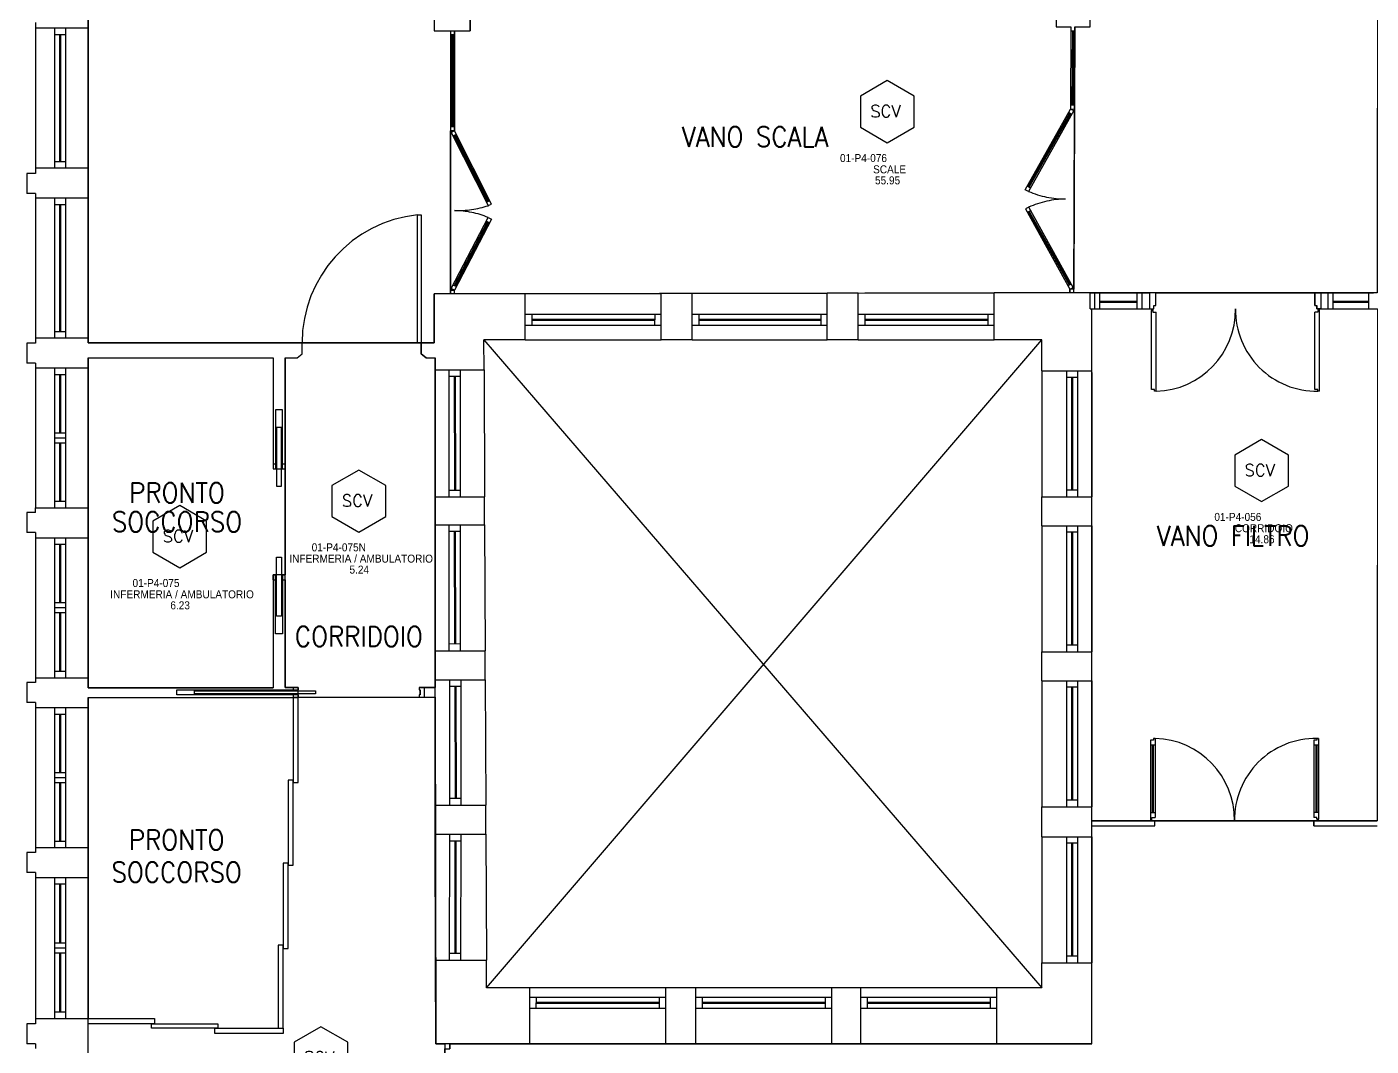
# Model space of a CAD drawing. Header units: inches. Extents: x 16420 to 16611, y 92341 to 92416.
# Drawn here: x 16552 to 16565.44, y 92350.67 to 92360.86 of the extents above; entities that cross this region are included whole.
import ezdxf
from ezdxf.enums import TextEntityAlignment as Align

# ---------------------------------------------------------------- set-up
doc = ezdxf.new("R2010")
doc.units = ezdxf.units.IN
doc.header["$LTSCALE"] = 50
doc.header["$MEASUREMENT"] = 0
doc.linetypes.add('NASCOSTA2', pattern=[0.1875, 0.125, -0.0625])
for name, color, linetype in [('A-LOCALI', 7, 'Continuous'), ('AA-CodiceVano', 7, 'Continuous'), ('GMM_DEST.USO', 50, 'Continuous'), ('PIANTA', 7, 'Continuous'), ('RM', 191, 'Continuous')]:
    doc.layers.add(name, color=color, linetype=linetype)
doc.styles.add('ARIAL', font='arial.ttf')
doc.styles.add('ARTECO', font='romans.shx', dxfattribs={"width": 0.9})
doc.styles.get("Standard").update_dxf_attribs({"font": 'txt.shx'})

# ---------------------------------------------------------------- blocks, each defined once
blk = doc.blocks.new('MFM_COD_VANO')
at = {"layer": 'A-LOCALI'}
for p, q in [((0, 0.621), (-0.269, 0.466)), ((0.269, 0.466), (0, 0.621)), ((-0.269, 0.466), (-0.269, 0.155)), ((0.269, 0.155), (0.269, 0.466)), ((-0.269, 0.155), (0, 0)), ((0, 0), (0.269, 0.155))]:
    blk.add_line(p, q, dxfattribs=at)
blk.add_text('SCV', height=0.12, dxfattribs=at).set_placement((-0.17, 0.255))
at = {"layer": 'A-LOCALI', "flags": 9}
for tag in ['MFM_NAME', 'MFM_COD_COMPLESSO', 'MFM_COD_EDIFICIO', 'MFM_COD_PIANO', 'MFM_COD_MACROAREA', 'MFM_ZONA', 'MFM_REPARTO']:
    blk.add_attdef(tag, (-0.084, 0.188), '', height=0.005, dxfattribs=at)
blk.add_attdef('MFM_ALTEZZA', text='', height=0.005, dxfattribs=at).set_placement((-0.057, 0.188), align=Align.CENTER)
at = {"layer": 'A-LOCALI', "style": 'ARIAL', "width": 0.9, "flags": 8}
for tag, p in [('MFM_COD_UT', (-0.026, -0.078)), ('MFM_DESTINAZIONE_USO', (0.023, -0.306)), ('MFM_SUPERFICIE', (0.004, -0.416))]:
    blk.add_attdef(tag, text='', height=0.08, dxfattribs=at).set_placement(p, align=Align.CENTER)
at = {"layer": 'A-LOCALI', "style": 'ARIAL', "width": 0.9}
for tag, p, height, flags in [('MFM_COD_LOCALE', (-0.472, -0.192), 0.08, 8), ('MFM_COD_SCHEDA', (-0.275, -0.483), 0.04, 9)]:
    blk.add_attdef(tag, p, '', height=height, dxfattribs=dict(at, flags=flags))

msp = doc.modelspace()

# ---------------------------------------------------------------- linework, layer by layer
at = {"layer": 'PIANTA', "color": 0}
for p, q in [((16556.069, 92362.273), (16556.069, 92360.823)), ((16556.42, 92362.273), (16556.43, 92360.823)), ((16552.609, 92361.163), (16552.609, 92360.853)), ((16552.084, 92360.906), (16552.084, 92360.853)), ((16552.084, 92360.853), (16552.609, 92360.853)), ((16552.084, 92360.853), (16552.084, 92359.453)), ((16552.274, 92360.853), (16552.274, 92359.453)), ((16552.274, 92360.788), (16552.384, 92360.788)), ((16552.324, 92360.788), (16552.324, 92359.518)), ((16552.334, 92360.788), (16552.334, 92359.518)), ((16552.384, 92360.853), (16552.384, 92359.453)), ((16552.609, 92360.853), (16552.609, 92359.453)), ((16556.069, 92360.823), (16556.43, 92360.823)), ((16556.232, 92360.823), (16556.232, 92359.822)), ((16556.272, 92360.823), (16556.272, 92359.822)), ((16562.434, 92360.863), (16562.432, 92360.041)), ((16562.435, 92360.823), (16562.475, 92360.823)), ((16562.45, 92360.823), (16562.446, 92360.082)), ((16562.46, 92360.823), (16562.456, 92360.082)), ((16562.474, 92360.863), (16562.472, 92360.042)), ((16556.272, 92360.783), (16556.232, 92360.783)), ((16556.247, 92360.783), (16556.247, 92359.862)), ((16556.257, 92360.783), (16556.257, 92359.862)), ((16561.98, 92359.233), (16562.432, 92360.041)), ((16562.01, 92359.263), (16562.426, 92360)), ((16562.464, 92360.026), (16562.013, 92359.217)), ((16562.018, 92359.259), (16562.435, 92359.995)), ((16562.414, 92360.005), (16562.446, 92359.99)), ((16562.431, 92360.081), (16562.471, 92360.082)), ((16562.432, 92360.041), (16562.472, 92360.042)), ((16562.432, 92360.041), (16562.464, 92360.026)), ((16556.272, 92359.862), (16556.232, 92359.862)), ((16556.272, 92359.822), (16556.232, 92359.822)), ((16556.272, 92359.822), (16556.241, 92359.805)), ((16556.241, 92359.805), (16556.611, 92359.075)), ((16556.29, 92359.786), (16556.258, 92359.77)), ((16556.605, 92359.116), (16556.27, 92359.776)), ((16556.643, 92359.091), (16556.272, 92359.822)), ((16556.613, 92359.121), (16556.279, 92359.781)), ((16552.084, 92359.453), (16552.084, 92359.398)), ((16552.084, 92359.453), (16552.609, 92359.453)), ((16552.274, 92359.518), (16552.384, 92359.518)), ((16552.609, 92359.453), (16552.609, 92359.153)), ((16552.084, 92359.398), (16551.998, 92359.398)), ((16551.998, 92359.398), (16551.998, 92359.198)), ((16552.084, 92359.198), (16551.998, 92359.198)), ((16552.084, 92359.198), (16552.084, 92359.153)), ((16562.013, 92359.217), (16561.98, 92359.233)), ((16562.03, 92359.253), (16561.998, 92359.269)), ((16552.084, 92359.153), (16552.609, 92359.153)), ((16552.084, 92359.153), (16552.084, 92357.753)), ((16552.274, 92359.153), (16552.274, 92357.753)), ((16552.274, 92359.088), (16552.384, 92359.088)), ((16552.324, 92359.088), (16552.324, 92357.818)), ((16552.334, 92359.088), (16552.334, 92357.818)), ((16552.384, 92359.153), (16552.384, 92357.753)), ((16552.609, 92359.153), (16552.609, 92357.753)), ((16556.593, 92359.11), (16556.625, 92359.126)), ((16556.611, 92359.075), (16556.643, 92359.091)), ((16562.014, 92359.06), (16561.982, 92359.044)), ((16561.982, 92359.044), (16562.426, 92358.241)), ((16562.458, 92358.257), (16562.014, 92359.06)), ((16555.903, 92358.982), (16555.939, 92358.983)), ((16555.903, 92357.702), (16555.903, 92358.982)), ((16555.939, 92358.983), (16555.939, 92357.703)), ((16556.24, 92358.245), (16556.61, 92358.956)), ((16556.604, 92358.915), (16556.27, 92358.275)), ((16556.642, 92358.94), (16556.272, 92358.229)), ((16556.613, 92358.91), (16556.279, 92358.271)), ((16556.592, 92358.92), (16556.624, 92358.904)), ((16556.61, 92358.956), (16556.642, 92358.94)), ((16562.032, 92359.024), (16562, 92359.008)), ((16562.011, 92359.014), (16562.419, 92358.283)), ((16562.02, 92359.018), (16562.428, 92358.287)), ((16556.272, 92358.229), (16556.24, 92358.245)), ((16556.29, 92358.265), (16556.258, 92358.281)), ((16562.408, 92358.277), (16562.44, 92358.293)), ((16562.426, 92358.241), (16562.458, 92358.257)), ((16562.426, 92358.203), (16562.426, 92358.241)), ((16562.466, 92358.241), (16562.426, 92358.241)), ((16562.466, 92358.203), (16562.466, 92358.241)), ((16556.98, 92358.194), (16556.069, 92358.193)), ((16556.069, 92357.703), (16556.069, 92358.193)), ((16556.232, 92358.193), (16556.232, 92358.229)), ((16556.232, 92358.229), (16556.272, 92358.229)), ((16556.272, 92358.193), (16556.272, 92358.229)), ((16556.98, 92358.194), (16558.34, 92358.197)), ((16556.98, 92357.733), (16556.98, 92358.194)), ((16558.34, 92357.733), (16558.34, 92358.197)), ((16558.65, 92358.197), (16558.34, 92358.197)), ((16558.65, 92358.197), (16559.999, 92358.199)), ((16558.65, 92357.733), (16558.65, 92358.197)), ((16560, 92357.733), (16559.999, 92358.199)), ((16560.309, 92358.199), (16559.999, 92358.199)), ((16560.309, 92358.199), (16561.67, 92358.203)), ((16560.31, 92357.733), (16560.309, 92358.199)), ((16561.67, 92357.733), (16561.67, 92358.203)), ((16562.629, 92358.203), (16561.67, 92358.203)), ((16562.629, 92358.203), (16562.721, 92358.203)), ((16562.629, 92358.043), (16562.629, 92358.203)), ((16562.671, 92358.203), (16562.671, 92358.043)), ((16562.721, 92358.203), (16562.721, 92358.043)), ((16562.721, 92358.203), (16563.096, 92358.203)), ((16563.096, 92358.118), (16562.721, 92358.118)), ((16563.096, 92358.108), (16562.721, 92358.108)), ((16563.096, 92358.203), (16563.096, 92358.043)), ((16563.096, 92358.203), (16563.226, 92358.203)), ((16563.146, 92358.203), (16563.146, 92358.043)), ((16563.286, 92358.203), (16563.226, 92358.203)), ((16563.226, 92358.043), (16563.226, 92358.203)), ((16563.286, 92358.076), (16563.286, 92358.203)), ((16564.876, 92358.203), (16564.936, 92358.203)), ((16564.876, 92358.076), (16564.876, 92358.203)), ((16564.936, 92358.203), (16565.006, 92358.203)), ((16564.936, 92358.203), (16564.936, 92358.043)), ((16565.006, 92358.203), (16565.462, 92358.203)), ((16565.006, 92358.203), (16565.006, 92358.043)), ((16565.056, 92358.203), (16565.056, 92358.043)), ((16565.412, 92358.118), (16565.056, 92358.118)), ((16565.412, 92358.108), (16565.056, 92358.108)), ((16565.412, 92358.203), (16565.412, 92358.043)), ((16558.34, 92357.988), (16556.98, 92357.988)), ((16557.045, 92357.988), (16557.045, 92357.878)), ((16558.275, 92357.988), (16558.274, 92357.878)), ((16560, 92357.988), (16558.65, 92357.988)), ((16558.715, 92357.988), (16558.715, 92357.878)), ((16559.935, 92357.988), (16559.934, 92357.878)), ((16561.67, 92357.988), (16560.31, 92357.988)), ((16560.375, 92357.988), (16560.375, 92357.878)), ((16561.605, 92357.988), (16561.604, 92357.878)), ((16562.629, 92358.043), (16562.646, 92358.043)), ((16562.646, 92357.408), (16562.646, 92358.043)), ((16562.646, 92358.043), (16562.721, 92358.043)), ((16562.721, 92358.043), (16563.096, 92358.043)), ((16563.096, 92358.043), (16563.226, 92358.043)), ((16563.226, 92358.043), (16563.266, 92358.043)), ((16563.24, 92357.235), (16563.24, 92358.027)), ((16563.24, 92358.027), (16563.256, 92358.027)), ((16563.256, 92358.027), (16563.256, 92358.01)), ((16563.256, 92358.01), (16563.289, 92358.01)), ((16563.266, 92358.043), (16563.266, 92358.076)), ((16563.266, 92358.076), (16563.286, 92358.076)), ((16563.289, 92357.219), (16563.289, 92358.01)), ((16564.873, 92357.235), (16564.873, 92358.01)), ((16564.906, 92358.01), (16564.873, 92358.01)), ((16564.876, 92358.076), (16564.896, 92358.076)), ((16564.896, 92358.043), (16564.896, 92358.076)), ((16564.936, 92358.043), (16564.896, 92358.043)), ((16564.906, 92358.027), (16564.906, 92358.01)), ((16564.922, 92358.027), (16564.906, 92358.027)), ((16564.922, 92357.219), (16564.922, 92358.027)), ((16564.936, 92358.043), (16565.006, 92358.043)), ((16565.006, 92358.043), (16565.462, 92358.043)), ((16558.34, 92357.878), (16556.98, 92357.878)), ((16558.275, 92357.938), (16557.045, 92357.938)), ((16558.275, 92357.928), (16557.045, 92357.928)), ((16560, 92357.878), (16558.65, 92357.878)), ((16559.935, 92357.938), (16558.715, 92357.938)), ((16559.935, 92357.928), (16558.715, 92357.928)), ((16561.67, 92357.878), (16560.31, 92357.878)), ((16561.605, 92357.938), (16560.375, 92357.938)), ((16561.605, 92357.928), (16560.375, 92357.928)), ((16552.084, 92357.7), (16551.998, 92357.7)), ((16551.998, 92357.7), (16551.998, 92357.5)), ((16552.084, 92357.753), (16552.084, 92357.7)), ((16552.084, 92357.753), (16552.609, 92357.753)), ((16552.274, 92357.818), (16552.384, 92357.818)), ((16552.609, 92357.753), (16552.609, 92357.703)), ((16552.609, 92357.703), (16554.749, 92357.703)), ((16554.749, 92357.593), (16554.749, 92357.703)), ((16555.939, 92357.703), (16555.903, 92357.702)), ((16555.939, 92357.593), (16555.939, 92357.703)), ((16555.939, 92357.703), (16556.069, 92357.703)), ((16556.567, 92357.733), (16562.144, 92351.253)), ((16556.98, 92357.733), (16556.567, 92357.733)), ((16556.568, 92357.433), (16556.567, 92357.733)), ((16556.593, 92351.253), (16562.144, 92357.733)), ((16556.98, 92357.733), (16558.34, 92357.733)), ((16558.65, 92357.733), (16558.34, 92357.733)), ((16558.65, 92357.733), (16560, 92357.733)), ((16560.31, 92357.733), (16560, 92357.733)), ((16560.31, 92357.733), (16561.67, 92357.733)), ((16562.144, 92357.733), (16561.67, 92357.733)), ((16562.144, 92357.423), (16562.144, 92357.733)), ((16554.699, 92357.553), (16554.749, 92357.593)), ((16555.989, 92357.553), (16555.939, 92357.593)), ((16552.084, 92357.5), (16551.998, 92357.5)), ((16552.084, 92357.5), (16552.084, 92357.453)), ((16552.084, 92357.453), (16552.609, 92357.453)), ((16552.084, 92357.453), (16552.084, 92356.053)), ((16552.274, 92357.453), (16552.274, 92356.053)), ((16552.384, 92357.453), (16552.384, 92356.053)), ((16552.609, 92357.553), (16554.459, 92357.553)), ((16552.609, 92357.553), (16552.609, 92357.453)), ((16552.609, 92357.453), (16552.609, 92356.053)), ((16554.459, 92357.553), (16554.459, 92356.493)), ((16554.579, 92357.553), (16554.579, 92356.493)), ((16554.579, 92357.553), (16554.699, 92357.553)), ((16555.989, 92357.553), (16556.079, 92357.553)), ((16556.079, 92357.433), (16556.079, 92357.553)), ((16556.079, 92356.163), (16556.079, 92357.444)), ((16556.079, 92357.433), (16556.568, 92357.433)), ((16556.219, 92356.163), (16556.219, 92357.433)), ((16556.334, 92356.163), (16556.334, 92357.434)), ((16556.568, 92357.433), (16556.573, 92356.163)), ((16552.274, 92357.388), (16552.384, 92357.388)), ((16552.324, 92357.388), (16552.324, 92356.803)), ((16552.334, 92357.388), (16552.334, 92356.803)), ((16556.22, 92357.369), (16556.33, 92357.369)), ((16556.27, 92357.37), (16556.274, 92356.23)), ((16556.28, 92357.37), (16556.284, 92356.23)), ((16562.144, 92357.423), (16562.646, 92357.423)), ((16562.144, 92357.423), (16562.144, 92356.163)), ((16562.396, 92356.163), (16562.396, 92357.423)), ((16562.506, 92357.358), (16562.396, 92357.358)), ((16562.446, 92356.228), (16562.446, 92357.358)), ((16562.456, 92356.228), (16562.456, 92357.358)), ((16562.506, 92356.163), (16562.506, 92357.423)), ((16562.646, 92357.408), (16562.646, 92356.163)), ((16563.272, 92357.235), (16563.24, 92357.235)), ((16563.272, 92357.219), (16563.272, 92357.235)), ((16563.289, 92357.219), (16563.272, 92357.219)), ((16564.905, 92357.235), (16564.873, 92357.235)), ((16564.905, 92357.219), (16564.905, 92357.235)), ((16564.922, 92357.219), (16564.905, 92357.219)), ((16554.554, 92357.034), (16554.484, 92357.034)), ((16554.484, 92357.034), (16554.484, 92356.493)), ((16554.554, 92356.493), (16554.554, 92357.034)), ((16552.274, 92356.803), (16552.384, 92356.803)), ((16552.274, 92356.753), (16552.384, 92356.753)), ((16554.544, 92356.856), (16554.494, 92356.856)), ((16554.494, 92356.856), (16554.494, 92356.268)), ((16554.544, 92356.268), (16554.544, 92356.856)), ((16552.274, 92356.703), (16552.384, 92356.703)), ((16552.324, 92356.703), (16552.324, 92356.118)), ((16552.334, 92356.703), (16552.334, 92356.118)), ((16554.459, 92356.493), (16554.484, 92356.493)), ((16554.459, 92356.493), (16554.459, 92356.443)), ((16554.484, 92356.493), (16554.484, 92356.443)), ((16554.554, 92356.493), (16554.579, 92356.493)), ((16554.554, 92356.443), (16554.554, 92356.493)), ((16554.579, 92356.493), (16554.579, 92356.443)), ((16554.459, 92356.443), (16554.484, 92356.443)), ((16554.554, 92356.443), (16554.579, 92356.443)), ((16554.494, 92356.268), (16554.544, 92356.268)), ((16556.219, 92356.23), (16556.334, 92356.23)), ((16562.506, 92356.228), (16562.396, 92356.229)), ((16552.274, 92356.118), (16552.384, 92356.118)), ((16556.079, 92355.883), (16556.079, 92356.163)), ((16556.079, 92356.163), (16556.573, 92356.163)), ((16556.574, 92355.883), (16556.573, 92356.163)), ((16562.144, 92355.873), (16562.144, 92356.163)), ((16562.144, 92356.163), (16562.646, 92356.163)), ((16562.646, 92355.873), (16562.646, 92356.163)), ((16552.084, 92356.007), (16551.998, 92356.007)), ((16551.998, 92356.007), (16551.998, 92355.807)), ((16552.084, 92356.053), (16552.084, 92356.053)), ((16552.084, 92356.053), (16552.609, 92356.053)), ((16552.084, 92356.007), (16552.084, 92356.053)), ((16552.609, 92356.053), (16552.609, 92355.753)), ((16556.079, 92355.883), (16556.574, 92355.883)), ((16556.079, 92354.623), (16556.079, 92355.883)), ((16556.219, 92354.623), (16556.219, 92355.883)), ((16556.22, 92355.819), (16556.33, 92355.819)), ((16556.27, 92355.82), (16556.274, 92354.695)), ((16556.28, 92355.82), (16556.284, 92354.695)), ((16556.334, 92354.623), (16556.334, 92355.883)), ((16556.574, 92355.883), (16556.579, 92354.623)), ((16562.144, 92355.873), (16562.646, 92355.873)), ((16562.144, 92355.873), (16562.144, 92354.613)), ((16562.396, 92354.613), (16562.396, 92355.873)), ((16562.506, 92354.613), (16562.506, 92355.873)), ((16562.646, 92355.873), (16562.646, 92354.613)), ((16552.084, 92355.807), (16551.998, 92355.807)), ((16552.084, 92355.807), (16552.084, 92355.753)), ((16552.084, 92355.753), (16552.609, 92355.753)), ((16552.084, 92355.753), (16552.084, 92354.353)), ((16552.274, 92355.753), (16552.274, 92354.356)), ((16552.274, 92355.688), (16552.384, 92355.688)), ((16552.324, 92355.688), (16552.324, 92355.105)), ((16552.334, 92355.688), (16552.334, 92355.105)), ((16552.384, 92355.753), (16552.384, 92354.356)), ((16552.609, 92355.753), (16552.609, 92354.356)), ((16562.506, 92355.808), (16562.396, 92355.808)), ((16562.446, 92354.678), (16562.446, 92355.808)), ((16562.456, 92354.678), (16562.456, 92355.808)), ((16554.494, 92355.558), (16554.544, 92355.558)), ((16554.494, 92354.97), (16554.494, 92355.558)), ((16554.544, 92355.558), (16554.544, 92354.97)), ((16554.459, 92355.383), (16554.484, 92355.383)), ((16554.459, 92355.333), (16554.459, 92355.383)), ((16554.459, 92355.333), (16554.459, 92354.253)), ((16554.459, 92355.333), (16554.484, 92355.333)), ((16554.484, 92355.333), (16554.484, 92355.383)), ((16554.484, 92354.792), (16554.484, 92355.333)), ((16554.554, 92355.383), (16554.579, 92355.383)), ((16554.554, 92355.383), (16554.554, 92355.333)), ((16554.554, 92355.333), (16554.579, 92355.333)), ((16554.554, 92355.333), (16554.554, 92354.792)), ((16554.579, 92355.333), (16554.579, 92355.383)), ((16554.579, 92355.333), (16554.579, 92354.257)), ((16552.274, 92355.105), (16552.384, 92355.105)), ((16552.274, 92355.055), (16552.384, 92355.055)), ((16552.274, 92355.005), (16552.384, 92355.005)), ((16552.324, 92355.005), (16552.324, 92354.421)), ((16552.334, 92355.005), (16552.334, 92354.421)), ((16554.544, 92354.97), (16554.494, 92354.97)), ((16554.554, 92354.792), (16554.484, 92354.792)), ((16556.079, 92354.623), (16556.579, 92354.623)), ((16556.079, 92354.333), (16556.079, 92354.623)), ((16556.219, 92354.694), (16556.334, 92354.695)), ((16556.58, 92354.333), (16556.579, 92354.623)), ((16562.144, 92354.613), (16562.646, 92354.613)), ((16562.144, 92354.323), (16562.144, 92354.613)), ((16562.506, 92354.678), (16562.396, 92354.679)), ((16562.646, 92354.323), (16562.646, 92354.613)), ((16552.084, 92354.353), (16552.084, 92354.305)), ((16552.084, 92354.353), (16552.609, 92354.353)), ((16552.274, 92354.421), (16552.384, 92354.421)), ((16552.609, 92354.353), (16552.609, 92354.253)), ((16552.084, 92354.305), (16551.998, 92354.305)), ((16551.998, 92354.305), (16551.998, 92354.105)), ((16552.609, 92354.253), (16554.459, 92354.253)), ((16553.496, 92354.182), (16553.496, 92354.232)), ((16553.496, 92354.232), (16554.659, 92354.232)), ((16553.674, 92354.192), (16553.674, 92354.222)), ((16553.674, 92354.222), (16554.884, 92354.222)), ((16554.579, 92354.257), (16554.659, 92354.257)), ((16554.659, 92354.257), (16554.659, 92354.232)), ((16554.659, 92354.257), (16554.709, 92354.257)), ((16554.659, 92354.232), (16554.709, 92354.232)), ((16554.709, 92354.257), (16554.709, 92354.232)), ((16554.884, 92354.222), (16554.884, 92354.192)), ((16555.919, 92354.257), (16555.919, 92354.232)), ((16555.919, 92354.257), (16555.969, 92354.257)), ((16555.919, 92354.232), (16555.929, 92354.232)), ((16555.929, 92354.183), (16555.929, 92354.232)), ((16555.969, 92354.257), (16555.969, 92354.158)), ((16555.969, 92354.257), (16556.079, 92354.257)), ((16556.079, 92354.333), (16556.58, 92354.333)), ((16556.079, 92354.257), (16556.079, 92354.333)), ((16556.079, 92354.257), (16556.079, 92354.257)), ((16556.079, 92354.158), (16556.079, 92354.257)), ((16556.226, 92353.078), (16556.226, 92354.333)), ((16556.226, 92354.269), (16556.34, 92354.269)), ((16556.276, 92354.27), (16556.28, 92353.15)), ((16556.286, 92354.27), (16556.29, 92353.15)), ((16556.34, 92353.078), (16556.34, 92354.333)), ((16556.58, 92354.333), (16556.585, 92353.08)), ((16562.144, 92354.323), (16562.646, 92354.323)), ((16562.144, 92354.323), (16562.144, 92353.063)), ((16562.396, 92353.063), (16562.396, 92354.323)), ((16562.506, 92354.258), (16562.396, 92354.258)), ((16562.446, 92353.128), (16562.446, 92354.258)), ((16562.456, 92353.128), (16562.456, 92354.258)), ((16562.506, 92353.063), (16562.506, 92354.323)), ((16562.646, 92354.323), (16562.646, 92353.063)), ((16552.084, 92354.105), (16551.998, 92354.105)), ((16552.084, 92354.105), (16552.084, 92354.056)), ((16552.609, 92354.156), (16554.659, 92354.157)), ((16552.609, 92354.156), (16552.609, 92354.056)), ((16554.659, 92354.182), (16553.496, 92354.182)), ((16554.884, 92354.192), (16553.674, 92354.192)), ((16554.659, 92354.182), (16554.659, 92354.157)), ((16554.709, 92354.182), (16554.659, 92354.182)), ((16554.659, 92354.157), (16554.709, 92354.157)), ((16554.709, 92354.157), (16554.659, 92354.157)), ((16554.659, 92354.157), (16554.659, 92353.307)), ((16554.709, 92354.182), (16554.709, 92354.157)), ((16554.709, 92353.307), (16554.709, 92354.157)), ((16555.919, 92354.183), (16555.919, 92354.158)), ((16555.929, 92354.183), (16555.919, 92354.183)), ((16555.919, 92354.158), (16555.969, 92354.158)), ((16555.969, 92354.158), (16556.079, 92354.158)), ((16556.079, 92353.078), (16556.079, 92354.158)), ((16552.084, 92354.056), (16552.609, 92354.056)), ((16552.084, 92354.056), (16552.084, 92352.656)), ((16552.274, 92354.056), (16552.274, 92352.656)), ((16552.274, 92353.991), (16552.384, 92353.991)), ((16552.324, 92353.991), (16552.324, 92353.406)), ((16552.334, 92353.991), (16552.334, 92353.406)), ((16552.384, 92354.056), (16552.384, 92352.656)), ((16552.609, 92354.056), (16552.609, 92352.656)), ((16563.23, 92353.731), (16563.23, 92352.939)), ((16563.262, 92353.731), (16563.23, 92353.731)), ((16563.279, 92353.681), (16563.23, 92353.681)), ((16563.249, 92353.681), (16563.249, 92353.006)), ((16563.259, 92353.681), (16563.259, 92353.006)), ((16563.279, 92353.747), (16563.262, 92353.747)), ((16563.262, 92353.747), (16563.262, 92353.731)), ((16563.279, 92353.747), (16563.279, 92352.956)), ((16564.863, 92353.731), (16564.863, 92352.956)), ((16564.895, 92353.731), (16564.863, 92353.731)), ((16564.912, 92353.681), (16564.863, 92353.681)), ((16564.883, 92353.681), (16564.883, 92353.006)), ((16564.893, 92353.681), (16564.893, 92353.006)), ((16564.912, 92353.747), (16564.895, 92353.747)), ((16564.895, 92353.747), (16564.895, 92353.731)), ((16564.912, 92353.747), (16564.912, 92352.939)), ((16552.274, 92353.406), (16552.384, 92353.406)), ((16552.274, 92353.356), (16552.384, 92353.356)), ((16552.274, 92353.306), (16552.384, 92353.306)), ((16552.324, 92353.306), (16552.324, 92352.721)), ((16552.334, 92353.306), (16552.334, 92352.721)), ((16554.659, 92353.328), (16554.609, 92353.328)), ((16554.609, 92353.328), (16554.609, 92352.478)), ((16554.659, 92352.478), (16554.659, 92353.328)), ((16554.659, 92353.307), (16554.709, 92353.307)), ((16556.226, 92353.15), (16556.34, 92353.15)), ((16562.506, 92353.128), (16562.396, 92353.129)), ((16556.079, 92353.078), (16556.585, 92353.08)), ((16556.08, 92352.788), (16556.079, 92353.078)), ((16556.586, 92352.788), (16556.585, 92353.08)), ((16562.144, 92352.763), (16562.144, 92353.063)), ((16562.144, 92353.063), (16562.646, 92353.063)), ((16562.646, 92352.923), (16562.646, 92353.063)), ((16563.23, 92353.006), (16563.279, 92353.006)), ((16564.912, 92353.006), (16564.863, 92353.006)), ((16562.646, 92352.763), (16562.646, 92352.923)), ((16562.646, 92352.923), (16563.276, 92352.923)), ((16562.646, 92352.873), (16563.276, 92352.873)), ((16563.23, 92352.939), (16563.246, 92352.939)), ((16563.246, 92352.956), (16563.279, 92352.956)), ((16563.246, 92352.939), (16563.246, 92352.956)), ((16563.276, 92352.873), (16563.276, 92352.923)), ((16564.896, 92352.956), (16564.863, 92352.956)), ((16564.866, 92352.873), (16564.866, 92352.923)), ((16564.866, 92352.923), (16565.499, 92352.923)), ((16564.866, 92352.873), (16565.499, 92352.873)), ((16564.896, 92352.939), (16564.896, 92352.956)), ((16564.912, 92352.939), (16564.896, 92352.939)), ((16552.274, 92352.721), (16552.384, 92352.721)), ((16556.08, 92352.788), (16556.586, 92352.788)), ((16556.084, 92351.528), (16556.08, 92352.788)), ((16556.223, 92351.528), (16556.226, 92352.788)), ((16556.227, 92352.724), (16556.341, 92352.724)), ((16556.277, 92352.725), (16556.278, 92351.599)), ((16556.287, 92352.725), (16556.288, 92351.599)), ((16556.338, 92351.528), (16556.341, 92352.788)), ((16556.586, 92352.788), (16556.592, 92351.528)), ((16562.144, 92352.763), (16562.646, 92352.763)), ((16562.144, 92352.763), (16562.144, 92351.503)), ((16562.396, 92351.503), (16562.396, 92352.763)), ((16562.506, 92351.503), (16562.506, 92352.763)), ((16562.646, 92352.763), (16562.646, 92351.503)), ((16552.084, 92352.606), (16551.998, 92352.606)), ((16551.998, 92352.606), (16551.998, 92352.406)), ((16552.084, 92352.656), (16552.609, 92352.656)), ((16552.084, 92352.656), (16552.084, 92352.606)), ((16552.609, 92352.656), (16552.609, 92352.356)), ((16562.506, 92352.698), (16562.396, 92352.698)), ((16562.446, 92351.568), (16562.446, 92352.698)), ((16562.456, 92351.568), (16562.456, 92352.698)), ((16554.609, 92352.498), (16554.559, 92352.498)), ((16554.559, 92352.498), (16554.559, 92351.647)), ((16554.609, 92351.647), (16554.609, 92352.498)), ((16554.609, 92352.478), (16554.659, 92352.478)), ((16552.084, 92352.406), (16551.998, 92352.406)), ((16552.084, 92352.406), (16552.084, 92352.356)), ((16552.084, 92352.356), (16552.609, 92352.356)), ((16552.084, 92352.356), (16552.084, 92350.946)), ((16552.274, 92352.356), (16552.274, 92350.946)), ((16552.384, 92352.356), (16552.384, 92350.946)), ((16552.609, 92352.356), (16552.609, 92350.946)), ((16552.274, 92352.291), (16552.384, 92352.291)), ((16552.324, 92352.291), (16552.324, 92351.701)), ((16552.334, 92352.291), (16552.334, 92351.701)), ((16552.274, 92351.701), (16552.384, 92351.701)), ((16552.274, 92351.651), (16552.384, 92351.651)), ((16554.559, 92351.679), (16554.509, 92351.679)), ((16554.509, 92351.679), (16554.509, 92350.848)), ((16554.559, 92350.848), (16554.559, 92351.679)), ((16554.559, 92351.647), (16554.609, 92351.647)), ((16552.274, 92351.601), (16552.384, 92351.601)), ((16552.324, 92351.601), (16552.324, 92351.011)), ((16552.334, 92351.601), (16552.334, 92351.011)), ((16556.084, 92351.528), (16556.592, 92351.528)), ((16556.086, 92350.693), (16556.084, 92351.528)), ((16556.223, 92351.599), (16556.338, 92351.6)), ((16556.593, 92351.253), (16556.592, 92351.528)), ((16562.506, 92351.568), (16562.396, 92351.569)), ((16562.144, 92351.253), (16562.144, 92351.503)), ((16562.144, 92351.503), (16562.646, 92351.503)), ((16562.646, 92350.693), (16562.646, 92351.503)), ((16557.026, 92351.253), (16556.593, 92351.253)), ((16557.026, 92350.693), (16557.026, 92351.253)), ((16558.386, 92351.253), (16557.026, 92351.253)), ((16558.386, 92350.693), (16558.386, 92351.253)), ((16558.686, 92351.253), (16558.386, 92351.253)), ((16558.686, 92350.693), (16558.686, 92351.253)), ((16560.046, 92351.253), (16558.686, 92351.253)), ((16560.046, 92350.693), (16560.046, 92351.253)), ((16560.336, 92351.253), (16560.046, 92351.253)), ((16560.336, 92350.693), (16560.336, 92351.253)), ((16561.696, 92351.253), (16560.336, 92351.253)), ((16562.144, 92351.253), (16561.696, 92351.253)), ((16561.696, 92350.693), (16561.696, 92351.253)), ((16557.026, 92351.158), (16558.386, 92351.158)), ((16557.091, 92351.048), (16557.092, 92351.158)), ((16557.091, 92351.108), (16558.321, 92351.108)), ((16558.321, 92351.048), (16558.321, 92351.158)), ((16558.686, 92351.158), (16560.046, 92351.158)), ((16558.751, 92351.048), (16558.752, 92351.158)), ((16558.751, 92351.108), (16559.981, 92351.108)), ((16559.981, 92351.048), (16559.981, 92351.158)), ((16560.336, 92351.158), (16561.696, 92351.158)), ((16560.401, 92351.048), (16560.402, 92351.158)), ((16560.401, 92351.108), (16561.631, 92351.108)), ((16561.631, 92351.048), (16561.631, 92351.158)), ((16552.274, 92351.011), (16552.384, 92351.011)), ((16557.026, 92351.048), (16558.386, 92351.048)), ((16557.091, 92351.098), (16558.321, 92351.098)), ((16558.686, 92351.048), (16560.046, 92351.048)), ((16558.751, 92351.098), (16559.981, 92351.098)), ((16560.336, 92351.048), (16561.696, 92351.048)), ((16560.401, 92351.098), (16561.631, 92351.098)), ((16551.998, 92350.893), (16551.998, 92350.693)), ((16552.084, 92350.893), (16551.998, 92350.893)), ((16552.084, 92350.946), (16552.609, 92350.946)), ((16552.084, 92350.946), (16552.084, 92350.893)), ((16552.609, 92350.646), (16552.609, 92350.946)), ((16552.609, 92350.946), (16552.609, 92350.946)), ((16552.609, 92350.946), (16553.273, 92350.946)), ((16552.609, 92350.894), (16552.609, 92350.946)), ((16553.273, 92350.894), (16552.609, 92350.894)), ((16553.243, 92350.892), (16553.906, 92350.892)), ((16553.243, 92350.85), (16553.243, 92350.892)), ((16553.906, 92350.85), (16553.243, 92350.85)), ((16553.273, 92350.946), (16553.273, 92350.894)), ((16553.876, 92350.848), (16554.559, 92350.848)), ((16553.876, 92350.797), (16553.876, 92350.848)), ((16553.906, 92350.892), (16553.906, 92350.85)), ((16554.509, 92350.848), (16554.559, 92350.848)), ((16554.559, 92350.848), (16554.559, 92350.797)), ((16554.559, 92350.797), (16553.876, 92350.797)), ((16552.084, 92350.693), (16551.998, 92350.693)), ((16552.084, 92350.693), (16552.084, 92350.646)), ((16557.026, 92350.693), (16556.086, 92350.693)), ((16556.176, 92350.693), (16556.176, 92350.643)), ((16556.226, 92350.693), (16556.226, 92350.643)), ((16558.386, 92350.693), (16557.026, 92350.693)), ((16558.472, 92350.693), (16558.386, 92350.693)), ((16558.686, 92350.693), (16558.472, 92350.693)), ((16560.046, 92350.693), (16558.686, 92350.693)), ((16560.336, 92350.693), (16560.046, 92350.693)), ((16561.696, 92350.693), (16560.336, 92350.693)), ((16562.646, 92350.693), (16561.696, 92350.693))]:
    msp.add_line(p, q, dxfattribs=at)
for centre in [(16563.248, 92358.035), (16564.914, 92358.035), (16563.238, 92352.931), (16564.904, 92352.931)]:
    msp.add_circle(centre, 0.00633, dxfattribs=at)
at = {"layer": 'PIANTA', "color": 0, "linetype": 'NASCOSTA2'}
for centre, radius, start, end in [((16562.378, 92360.062), 0.92, 246.5685, 270.2768), ((16556.281, 92360.156), 1.131, 269.6004, 286.9856), ((16562.392, 92358.221), 0.92, 90.5912, 114.2995), ((16556.038, 92357.701), 1.289, 96.0065, 179.8719), ((16556.271, 92358.163), 0.862, 66.8326, 89.8719), ((16563.267, 92358.033), 0.814, 271.4397, 0.7113), ((16564.895, 92358.033), 0.814, 179.2792, 270.7369), ((16563.257, 92352.933), 0.814, 359.2887, 88.5603), ((16564.885, 92352.933), 0.814, 89.2631, 180.7208)]:
    msp.add_arc(centre, radius, start, end, dxfattribs=at)
at = {"layer": 'RM'}
for points in [[(16556.069, 92377.623), (16556.069, 92375.273), (16556.424, 92375.146), (16556.424, 92373.946), (16556.069, 92373.833), (16556.069, 92371.503), (16556.424, 92371.375), (16556.424, 92370.175), (16556.069, 92370.063), (16556.077, 92367.573), (16556.069, 92360.823), (16556.232, 92360.823), (16556.232, 92358.193), (16556.069, 92358.193), (16556.069, 92357.703), (16552.609, 92357.703), (16552.609, 92399.903)], [(16567.349, 92376.233), (16567.349, 92372.973), (16565.499, 92372.973), (16565.499, 92366.533), (16565.499, 92365.653), (16565.5, 92360.503), (16565.499, 92359.603), (16565.499, 92358.203), (16564.876, 92358.203), (16563.286, 92358.203), (16562.466, 92358.203), (16562.474, 92360.863), (16562.629, 92360.863), (16562.629, 92362.303), (16562.629, 92370.063), (16562.328, 92370.14), (16562.328, 92371.358), (16562.629, 92371.503), (16562.629, 92373.843), (16562.328, 92373.941), (16562.328, 92375.141), (16562.629, 92375.283), (16562.629, 92377.623)], [(16568.407, 92347.518), (16563.587, 92347.518), (16562.267, 92347.518), (16560.177, 92347.518), (16560.177, 92347.258), (16558.337, 92347.258), (16558.337, 92347.528), (16556.257, 92347.528), (16556.246, 92349.248), (16556.196, 92349.248), (16556.176, 92350.643), (16556.226, 92350.643), (16556.226, 92350.693), (16562.646, 92350.693), (16562.646, 92352.873), (16563.276, 92352.873), (16563.276, 92352.923), (16564.866, 92352.923), (16564.866, 92352.873), (16565.499, 92352.873)]]:
    msp.add_lwpolyline(points, dxfattribs=at)
for points in [[(16556.434, 92367.573), (16562.304, 92367.593), (16562.29, 92360.863), (16562.434, 92360.863), (16562.432, 92360.041), (16562.472, 92360.042), (16562.466, 92358.241), (16562.426, 92358.241), (16562.426, 92358.203), (16556.272, 92358.193), (16556.272, 92358.229), (16556.232, 92358.229), (16556.232, 92359.822), (16556.272, 92359.822), (16556.272, 92360.823), (16556.43, 92360.823)], [(16565.5, 92358.043), (16565.499, 92352.923), (16564.866, 92352.923), (16563.276, 92352.923), (16562.646, 92352.923), (16562.646, 92358.043), (16563.266, 92358.043), (16563.266, 92358.076), (16563.286, 92358.076), (16563.286, 92358.203), (16564.876, 92358.203), (16564.876, 92358.076), (16564.896, 92358.076), (16564.896, 92358.043)], [(16565.5, 92358.043), (16565.499, 92352.923), (16564.866, 92352.923), (16563.276, 92352.923), (16562.646, 92352.923), (16562.646, 92358.043), (16563.266, 92358.043), (16563.266, 92358.076), (16563.286, 92358.076), (16563.286, 92358.203), (16564.876, 92358.203), (16564.876, 92358.076), (16564.896, 92358.076), (16564.896, 92358.043)], [(16552.609, 92357.553), (16554.459, 92357.553), (16554.459, 92356.443), (16554.579, 92356.443), (16554.579, 92355.383), (16554.459, 92355.383), (16554.459, 92354.253), (16552.609, 92354.253)], [(16556.086, 92350.693), (16556.176, 92350.693), (16556.176, 92350.643), (16556.196, 92349.248), (16556.207, 92347.528), (16555.909, 92347.528), (16555.909, 92345.717), (16554.669, 92345.717), (16554.669, 92346.678), (16553.818, 92347.527), (16552.609, 92347.527), (16552.609, 92354.156), (16552.609, 92354.156), (16552.609, 92354.156), (16552.609, 92354.156), (16552.609, 92354.156), (16552.609, 92354.156), (16552.609, 92354.156), (16552.609, 92354.156), (16552.609, 92354.156), (16555.919, 92354.158), (16556.079, 92354.158)]]:
    msp.add_lwpolyline(points, close=True, dxfattribs=at)
at = {"layer": 'RM', "color": 3}
msp.add_lwpolyline([(16554.579, 92357.553), (16554.699, 92357.553), (16554.749, 92357.593), (16554.749, 92357.703), (16555.939, 92357.703), (16555.939, 92357.593), (16555.989, 92357.553), (16556.079, 92357.553), (16556.079, 92354.257), (16555.919, 92354.257), (16555.919, 92354.232), (16555.929, 92354.232), (16555.929, 92354.183), (16555.919, 92354.183), (16555.919, 92354.158), (16554.709, 92354.157), (16554.709, 92354.257), (16554.579, 92354.257), (16554.579, 92355.383), (16554.579, 92356.443)], close=True, dxfattribs=at)

# ---------------------------------------------------------------- block references
at = {"layer": 'AA-CodiceVano'}
ref = msp.add_blockref('MFM_COD_VANO', (16560.6, 92359.704), dxfattribs=at)
ref.add_attrib('MFM_COD_LOCALE', '01-P4-076', (16560.127, 92359.511), dxfattribs={"layer": 'A-LOCALI', "height": 0.08, "style": 'ARIAL', "width": 0.9})
ref.add_attrib('MFM_SUPERFICIE', '55.95', dxfattribs={"layer": 'A-LOCALI', "height": 0.08, "style": 'ARIAL', "width": 0.9}).set_placement((16560.603, 92359.288), align=Align.CENTER)
ref.add_attrib('MFM_DESTINAZIONE_USO', 'SCALE', dxfattribs={"layer": 'A-LOCALI', "height": 0.08, "style": 'ARIAL', "width": 0.9}).set_placement((16560.623, 92359.398), align=Align.CENTER)
ref = msp.add_blockref('MFM_COD_VANO', (16564.342, 92356.115), dxfattribs=at)
ref.add_attrib('MFM_COD_LOCALE', '01-P4-056', (16563.87, 92355.922), dxfattribs={"layer": 'A-LOCALI', "height": 0.08, "style": 'ARIAL', "width": 0.9})
ref.add_attrib('MFM_SUPERFICIE', '14.86', dxfattribs={"layer": 'A-LOCALI', "height": 0.08, "style": 'ARIAL', "width": 0.9}).set_placement((16564.346, 92355.699), align=Align.CENTER)
ref.add_attrib('MFM_DESTINAZIONE_USO', 'CORRIDOIO', dxfattribs={"layer": 'A-LOCALI', "height": 0.08, "style": 'ARIAL', "width": 0.9}).set_placement((16564.365, 92355.809), align=Align.CENTER)
ref = msp.add_blockref('MFM_COD_VANO', (16555.317, 92355.81), dxfattribs=at)
ref.add_attrib('MFM_COD_LOCALE', '01-P4-075N', (16554.845, 92355.618), dxfattribs={"layer": 'A-LOCALI', "height": 0.08, "style": 'ARIAL', "width": 0.9})
ref.add_attrib('MFM_SUPERFICIE', '5.24', dxfattribs={"layer": 'A-LOCALI', "height": 0.08, "style": 'ARIAL', "width": 0.9}).set_placement((16555.321, 92355.395), align=Align.CENTER)
ref.add_attrib('MFM_DESTINAZIONE_USO', 'INFERMERIA / AMBULATORIO', dxfattribs={"layer": 'A-LOCALI', "height": 0.08, "style": 'ARIAL', "width": 0.9}).set_placement((16555.34, 92355.505), align=Align.CENTER)
ref = msp.add_blockref('MFM_COD_VANO', (16553.526, 92355.454), dxfattribs=at)
ref.add_attrib('MFM_COD_LOCALE', '01-P4-075', (16553.054, 92355.261), dxfattribs={"layer": 'A-LOCALI', "height": 0.08, "style": 'ARIAL', "width": 0.9})
ref.add_attrib('MFM_SUPERFICIE', '6.23', dxfattribs={"layer": 'A-LOCALI', "height": 0.08, "style": 'ARIAL', "width": 0.9}).set_placement((16553.53, 92355.038), align=Align.CENTER)
ref.add_attrib('MFM_DESTINAZIONE_USO', 'INFERMERIA / AMBULATORIO', dxfattribs={"layer": 'A-LOCALI', "height": 0.08, "style": 'ARIAL', "width": 0.9}).set_placement((16553.549, 92355.148), align=Align.CENTER)
ref = msp.add_blockref('MFM_COD_VANO', (16554.938, 92350.242), dxfattribs=at)
ref.add_attrib('MFM_COD_LOCALE', '01-P4-074', (16554.466, 92350.049), dxfattribs={"layer": 'A-LOCALI', "height": 0.08, "style": 'ARIAL', "width": 0.9})
ref.add_attrib('MFM_SUPERFICIE', '25.98', dxfattribs={"layer": 'A-LOCALI', "height": 0.08, "style": 'ARIAL', "width": 0.9}).set_placement((16554.942, 92349.826), align=Align.CENTER)
ref.add_attrib('MFM_DESTINAZIONE_USO', 'GUARDIOLA', dxfattribs={"layer": 'A-LOCALI', "height": 0.08, "style": 'ARIAL', "width": 0.9}).set_placement((16554.961, 92349.936), align=Align.CENTER)

# ---------------------------------------------------------------- texts
at = {"layer": 'GMM_DEST.USO', "color": 0, "style": 'ARTECO', "width": 0.9}
for s, p in [('VANO SCALA', (16559.278, 92359.664)), ('PRONTO', (16553.499, 92356.104)), ('SOCCORSO', (16553.499, 92355.814)), ('VANO FILTRO', (16564.057, 92355.674)), ('CORRIDOIO', (16555.317, 92354.666)), ('PRONTO', (16553.495, 92352.633)), ('SOCCORSO', (16553.495, 92352.309))]:
    msp.add_text(s, height=0.2, dxfattribs=at).set_placement(p, align=Align.CENTER)

doc.saveas('drawing.dxf')
